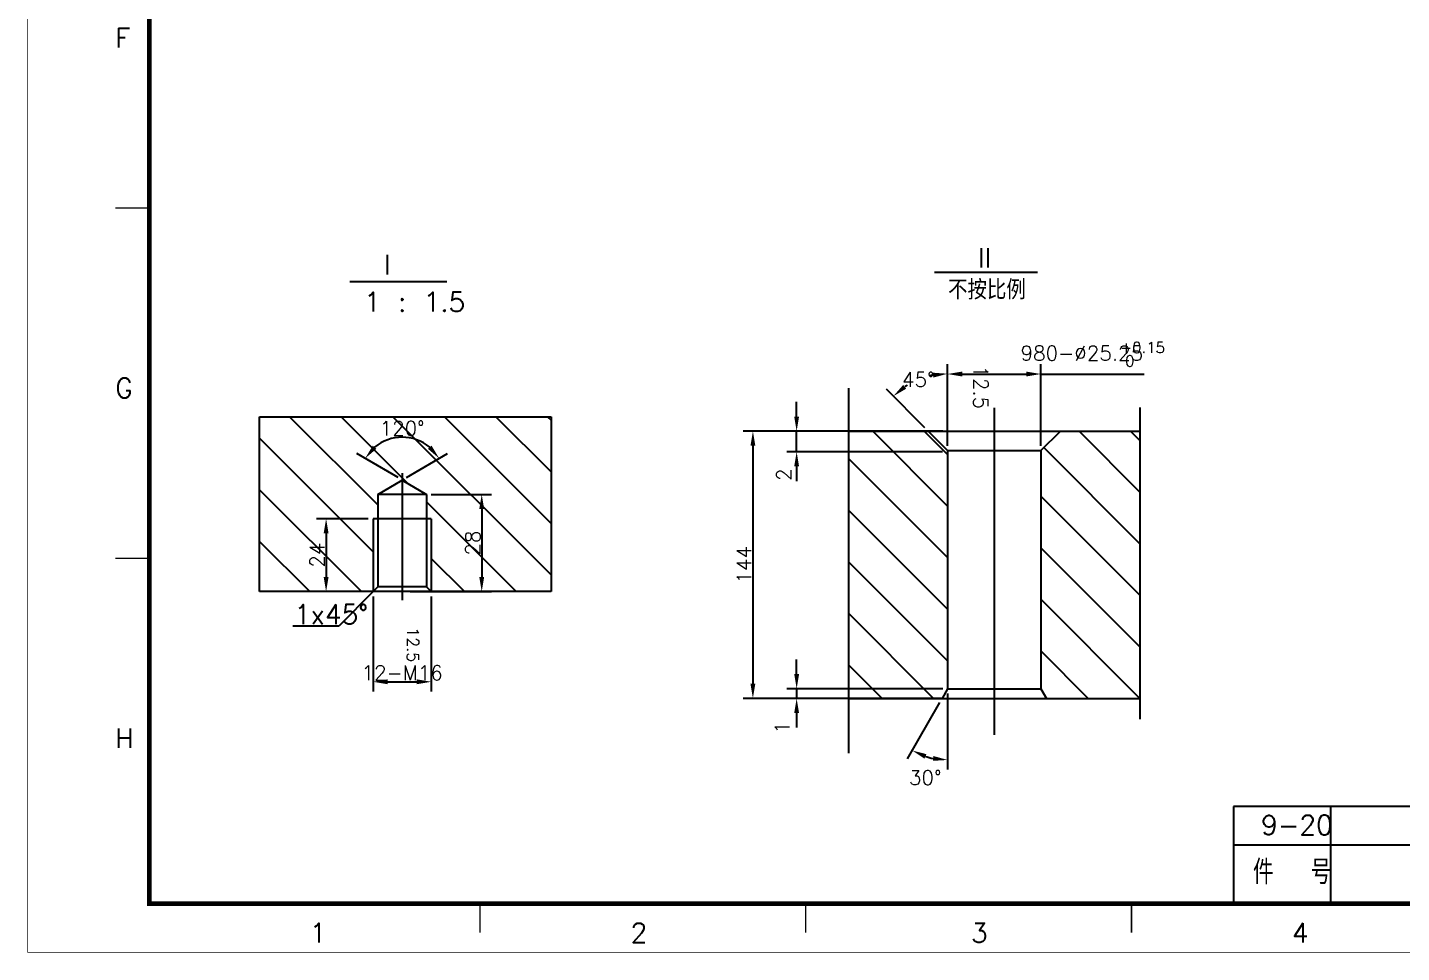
# Model space of a CAD drawing. Extents: x 49444 to 186345, y 41039 to 59803.
# Drawn here: x 123235 to 127474, y 47986 to 50838 of the extents above; entities that cross this region are included whole.
import ezdxf
from ezdxf.enums import TextEntityAlignment as Align

# ---------------------------------------------------------------- set-up
doc = ezdxf.new("R2010")
doc.units = 0
doc.header["$LTSCALE"] = 60
doc.header["$MEASUREMENT"] = 0
doc.header["$PDMODE"] = 3
doc.header["$PDSIZE"] = 0.001
doc.layers.get('0').update_dxf_attribs({"linetype": 'CONTINUOUS'})
doc.layers.get('DEFPOINTS').update_dxf_attribs({"linetype": 'CONTINUOUS'})
doc.styles.get("Standard").update_dxf_attribs({"font": 'txt.shx', "bigfont": 'hztxt.shx'})
doc.dimstyles.get("Standard").update_dxf_attribs({"dimtxt": 0.18, "dimasz": 0.18, "dimexe": 0.18, "dimexo": 0.0625, "dimgap": 0.09, "dimtad": 0, "dimtih": 1, "dimtoh": 1, "dimdec": 4, "dimzin": 0, "dimdsep": 46, "dimtxsty": 'Standard', "dimcen": 0.09, "dimadec": 0, "dimazin": 0, "dimtfac": 1, "dimtdec": 4, "dimtofl": 0, "dimtmove": 0, "dimatfit": 3, "dimfxl": 0, "dimtolj": 1, "dimtzin": 0, "dimarcsym": 0})
doc.dimstyles.new('STANDARD$0', dxfattribs={"dimtxt": 3, "dimasz": 3, "dimexe": 2, "dimexo": 1, "dimgap": 0.5, "dimtad": 1, "dimdec": 0, "dimzin": 0, "dimdsep": 46, "dimtxsty": 'Standard', "dimcen": 1, "dimclrd": 256, "dimclre": 256, "dimclrt": 256, "dimadec": 0, "dimazin": 0, "dimtfac": 1.5, "dimtdec": 3, "dimtix": 1, "dimtmove": 0, "dimatfit": 2, "dimfxl": 0, "dimtolj": 1, "dimarcsym": 0})

# ---------------------------------------------------------------- blocks, each defined once
blk = doc.blocks.new('*X17')
at = {"color": 0}
for p, q in [((2510.8, 341.75), (2543.34, 374.29)), ((2510.8, 352.35), (2532.74, 374.29)), ((2510.8, 362.96), (2522.13, 374.29)), ((2510.8, 373.57), (2511.52, 374.29)), ((2528.32, 348.66), (2546.76, 367.1)), ((2539.93, 349.66), (2546.76, 356.5)), ((2510.8, 331.14), (2524.57, 344.92)), ((2510.8, 320.53), (2528.94, 338.67)), ((2515.22, 314.35), (2538.55, 337.68)), ((2525.83, 314.35), (2546.76, 335.28)), ((2536.44, 314.35), (2546.76, 324.68))]:
    blk.add_line(p, q, dxfattribs=at)
blk = doc.blocks.new('*X16')
at = {"color": 0}
for p, q in [((2538.97, 518.41), (2551.5, 530.94)), ((2538.97, 529.02), (2540.89, 530.94)), ((2542.35, 511.18), (2562.1, 530.94)), ((2552.33, 510.56), (2572.71, 530.94)), ((2562.94, 510.56), (2583.32, 530.94)), ((2573.54, 510.56), (2593.91, 530.93)), ((2584.15, 510.56), (2593.91, 520.32)), ((2538.97, 475.98), (2554.36, 491.38)), ((2538.97, 486.59), (2543.75, 491.38)), ((2544.59, 471), (2564.97, 491.38)), ((2555.19, 471), (2575.57, 491.38)), ((2565.8, 471), (2586.18, 491.38)), ((2576.41, 471), (2593.91, 488.5)), ((2587.01, 471), (2593.91, 477.9))]:
    blk.add_line(p, q, dxfattribs=at)
blk = doc.blocks.new('*D206')
at = {"lineweight": -2}
for p, q in [((125752.9, 49593.4), (125443, 49593.4)), ((125473, 49548.4), (125473, 48814.2)), ((126043.6, 48769.2), (125443, 48769.2))]:
    blk.add_line(p, q, dxfattribs=at)
for points in [[(125465.5, 49548.4), (125480.5, 49548.4), (125473, 49593.4)], [(125465.5, 48814.2), (125480.5, 48814.2), (125473, 48769.2)]]:
    blk.add_solid(points)
at = {"layer": 'DEFPOINTS', "color": 0}
for p in [(125767.9, 49593.4), (125473, 48769.2), (126058.6, 48769.2)]:
    blk.add_point(p, dxfattribs=at)
at = {"insert": (125445.6, 49181.3), "char_height": 45, "attachment_point": 5, "rotation": 90}
blk.add_mtext('\\A1;144', dxfattribs=at)
blk = doc.blocks.new('*D205')
at = {"lineweight": -2}
for p, q in [((125608, 48844.2), (125608, 48889.2)), ((126058.6, 48799.2), (125578, 48799.2)), ((125608, 48799.2), (125608, 48769.2)), ((126058.6, 48769.2), (125578, 48769.2)), ((125608, 48724.2), (125608, 48679.2))]:
    blk.add_line(p, q, dxfattribs=at)
for points in [[(125600.5, 48844.2), (125615.5, 48844.2), (125608, 48799.2)], [(125600.5, 48724.2), (125615.5, 48724.2), (125608, 48769.2)]]:
    blk.add_solid(points)
at = {"layer": 'DEFPOINTS', "color": 0}
for p in [(126073.6, 48799.2), (125608, 48769.2), (126073.6, 48769.2)]:
    blk.add_point(p, dxfattribs=at)
at = {"insert": (125563.2, 48679.2), "char_height": 45, "attachment_point": 5, "rotation": 90}
blk.add_mtext('\\A1;1', dxfattribs=at)
blk = doc.blocks.new('*D207')
at = {"lineweight": -2}
for p, q in [((125608, 49638.4), (125608, 49683.4)), ((126058.6, 49593.4), (125578, 49593.4)), ((125608, 49529.7), (125608, 49593.4)), ((126058.3, 49529.7), (125578, 49529.7)), ((125608, 49484.7), (125608, 49439.7))]:
    blk.add_line(p, q, dxfattribs=at)
for points in [[(125600.5, 49638.4), (125615.5, 49638.4), (125608, 49593.4)], [(125600.5, 49484.7), (125615.5, 49484.7), (125608, 49529.7)]]:
    blk.add_solid(points)
at = {"layer": 'DEFPOINTS', "color": 0}
for p in [(125608, 49593.4), (126073.6, 49593.4), (126073.3, 49529.7)]:
    blk.add_point(p, dxfattribs=at)
at = {"insert": (125568.7, 49459.2), "char_height": 45, "attachment_point": 5, "rotation": 90}
blk.add_mtext('\\A1;2', dxfattribs=at)
blk = doc.blocks.new('*D204')
at = {"color": 0, "lineweight": -2}
for p, q in [((126073.6, 49548.5), (126073.6, 49800.5)), ((126003.5, 49604), (125885.4, 49722.9))]:
    blk.add_line(p, q, dxfattribs=at)
for start, end in [(100.8948, 103.5822), (121.8398, 123.9204)]:
    blk.add_arc((126073.6, 49533.5), 237, start, end, dxfattribs=at)
at = {"color": 0}
for points in [[(126028.1, 49773.7), (126029.5, 49758.7), (126073.6, 49770.5)], [(125946.1, 49724.3), (125936.6, 49735.9), (125906.6, 49701.6)]]:
    blk.add_solid(points, dxfattribs=at)
at = {"layer": 'DEFPOINTS', "color": 0}
for p in [(126012.5, 49762.5), (126014.1, 49593.4), (126073.6, 49533.5), (126073.6, 49533.5), (126073.6, 48799.2)]:
    blk.add_point(p, dxfattribs=at)
at = {"color": 0, "insert": (125983.3, 49752.6), "char_height": 45, "attachment_point": 5}
blk.add_mtext('\\A1;45%%D', dxfattribs=at)
blk = doc.blocks.new('*D203')
at = {"color": 0, "lineweight": -2}
for p, q in [((126048.9, 48756.2), (125949.3, 48582.7)), ((126073.6, 48784.2), (126073.6, 48549.5))]:
    blk.add_line(p, q, dxfattribs=at)
blk.add_arc((126073.6, 48799.2), 219.7, 251.8876, 258.2413, dxfattribs=at)
at = {"color": 0}
for points in [[(126002.3, 48583.6), (126008.4, 48597.3), (125964.2, 48608.7)], [(126029.6, 48591.6), (126028.1, 48576.7), (126073.6, 48579.5)]]:
    blk.add_solid(points, dxfattribs=at)
at = {"layer": 'DEFPOINTS', "color": 0}
for p in [(126073.6, 49533.5), (126073.6, 48799.2), (126073.6, 48799.2), (126056.4, 48769.2), (125998.8, 48592.7)]:
    blk.add_point(p, dxfattribs=at)
at = {"color": 0, "insert": (126004.7, 48524.8), "char_height": 45, "attachment_point": 5}
blk.add_mtext('\\A1;30°', dxfattribs=at)
blk = doc.blocks.new('*D210')
at = {"lineweight": -2}
for p, q in [((124286.2, 49323.4), (124126.4, 49323.4)), ((124156.4, 49278.4), (124156.4, 49143.6)), ((124141.4, 49098.6), (124126.4, 49098.6))]:
    blk.add_line(p, q, dxfattribs=at)
for points in [[(124148.9, 49278.4), (124163.9, 49278.4), (124156.4, 49323.4)], [(124148.9, 49143.6), (124163.9, 49143.6), (124156.4, 49098.6)]]:
    blk.add_solid(points)
at = {"layer": 'DEFPOINTS', "color": 0}
for p in [(124301.2, 49323.4), (124156.4, 49098.6), (124156.4, 49098.6)]:
    blk.add_point(p, dxfattribs=at)
at = {"insert": (124129.1, 49211), "char_height": 45, "attachment_point": 5, "rotation": 90}
blk.add_mtext('\\A1;24', dxfattribs=at)
blk = doc.blocks.new('*D202')
at = {"lineweight": -2}
for p, q in [((124301.2, 49083.6), (124301.2, 48790.6)), ((124481, 49083.6), (124481, 48790.6)), ((124346.2, 48820.6), (124436, 48820.6))]:
    blk.add_line(p, q, dxfattribs=at)
for points in [[(124346.2, 48828.1), (124346.2, 48813.1), (124301.2, 48820.6)], [(124436, 48828.1), (124436, 48813.1), (124481, 48820.6)]]:
    blk.add_solid(points)
at = {"layer": 'DEFPOINTS', "color": 0}
for p in [(124301.2, 49098.6), (124481, 49098.6), (124481, 48820.6)]:
    blk.add_point(p, dxfattribs=at)
at = {"insert": (124391.1, 48848), "char_height": 45, "attachment_point": 5}
blk.add_mtext('\\A1;12-M16', dxfattribs=at)
blk = doc.blocks.new('*D209')
at = {"color": 0, "lineweight": -2}
for p, q in [((124378.2, 49450), (124251.2, 49524.8)), ((124404, 49450), (124531, 49524.8))]:
    blk.add_line(p, q, dxfattribs=at)
blk.add_arc((124391.1, 49442.4), 132.4, 50.069, 129.931, dxfattribs=at)
at = {"color": 0}
for points in [[(124311.8, 49539.1), (124300.4, 49548.8), (124277, 49509.6)], [(124481.8, 49548.8), (124470.3, 49539.1), (124505.1, 49509.6)]]:
    blk.add_solid(points, dxfattribs=at)
at = {"layer": 'DEFPOINTS', "color": 0}
for p in [(124436, 49566.9), (124391.1, 49442.4), (124391.1, 49442.4), (124316.2, 49398.3), (124466, 49398.3)]:
    blk.add_point(p, dxfattribs=at)
at = {"color": 0, "insert": (124391.1, 49602.2), "char_height": 45, "attachment_point": 5}
blk.add_mtext('\\A1;120%%D', dxfattribs=at)
blk = doc.blocks.new('*D208')
at = {"lineweight": -2}
for p, q in [((124481, 49398.3), (124666.5, 49398.3)), ((124636.5, 49353.3), (124636.5, 49143.6)), ((124415.9, 49098.6), (124666.5, 49098.6))]:
    blk.add_line(p, q, dxfattribs=at)
for points in [[(124629, 49353.3), (124644, 49353.3), (124636.5, 49398.3)], [(124629, 49143.6), (124644, 49143.6), (124636.5, 49098.6)]]:
    blk.add_solid(points)
at = {"layer": 'DEFPOINTS', "color": 0}
for p in [(124466, 49398.3), (124400.9, 49098.6), (124636.5, 49098.6)]:
    blk.add_point(p, dxfattribs=at)
at = {"insert": (124609.1, 49248.4), "char_height": 45, "attachment_point": 5, "rotation": 90}
blk.add_mtext('\\A1;28', dxfattribs=at)

msp = doc.modelspace()

# ---------------------------------------------------------------- linework, layer by layer
for p, q in [((126033.581173, 50083.374473), (126351.404645, 50083.374473)), ((124229.228552, 50054.440233), (124528.928552, 50054.440233)), ((126361.339808, 49769.625925), (126680.072362, 49769.625925)), ((123951.334343, 49638.047073), (124850.434343, 49638.047073)), ((123951.334343, 49098.58707), (123951.334343, 49638.047073)), ((124850.434343, 49638.047073), (124850.434334, 49098.58707)), ((124391.081757, 49463.577166), (124391.081757, 49071.976479)), ((124301.171757, 49323.362073), (124301.171757, 49098.587073)), ((124480.991757, 49323.362073), (124480.991757, 49098.587073)), ((124301.171757, 49098.587073), (124196.897976, 48992.62447)), ((124053.851509, 48992.62447), (124196.897976, 48992.62447))]:
    msp.add_line(p, q)
at = {"linetype": 'ByBlock'}
for p, q in [((126073.627808, 49548.467347), (126073.627808, 49799.625925)), ((126118.627808, 49769.625925), (126316.339808, 49769.625925)), ((126361.339808, 49548.467347), (126361.339808, 49799.625925))]:
    msp.add_line(p, q, dxfattribs=at)
at = {"const_width": 1.5}
msp.add_lwpolyline([(123235.932515, 47986.378892), (135850.932515, 47986.378892), (135850.932515, 56896.378892), (123235.932515, 56896.378892), (123235.932515, 47986.378892, 1.9635677679)], format="xyb", dxfattribs=at)
for points, const_width in [([(123610.932515, 48136.378892), (135700.932515, 48136.378892), (135700.932515, 56746.378892), (123610.932515, 56746.378892), (123610.932515, 48136.378892)], 15), ([(123610.932515, 50281.378892), (123505.932515, 50281.378892)], 4.5), ([(123610.932515, 49201.378892), (123505.932515, 49201.378892)], 4.5), ([(124630.932515, 48046.378892), (124630.932515, 48136.378892)], 4.5), ([(125635.932515, 48046.378892), (125635.932515, 48136.378892)], 4.5), ([(126640.932515, 48046.378892), (126640.932515, 48136.378892)], 4.5)]:
    msp.add_lwpolyline(points, dxfattribs=dict(const_width=const_width))
for points in [[(125767.9338, 49725.848353), (125767.9338, 48600.100558)], [(126217.4838, 49665.189225), (126217.4838, 48656.936213)], [(126667.0338, 49665.934594), (126667.0338, 48704.937664)], [(125767.933796, 49593.40736), (126667.033796, 49593.40736)], [(126073.627796, 49533.46736), (126014.073281, 49593.40736)], [(126361.339796, 49533.46736), (126422.072171, 49593.40736)], [(126073.627796, 49533.46736), (126361.339796, 49533.46736)], [(126073.627796, 49533.46736), (126073.627796, 48799.20236)], [(126361.339796, 49533.46736), (126361.339796, 48799.20236)], [(124316.156744, 49398.28707), (124391.081744, 49442.41716)], [(124391.081744, 49442.41716), (124466.006744, 49398.28707)], [(124316.156744, 49398.28707), (124316.156744, 49113.57207)], [(124466.006744, 49398.28707), (124316.156744, 49398.28707)], [(124466.006744, 49398.28707), (124466.006744, 49113.57207)], [(124480.991759, 49323.36207), (124301.171759, 49323.36207)], [(124850.434334, 49098.58707), (123951.334334, 49098.58707)], [(124316.156744, 49113.57207), (124301.171744, 49098.58707)], [(124466.006744, 49113.57207), (124316.156744, 49113.57207)], [(124466.006744, 49113.57207), (124480.991744, 49098.58707)], [(126073.627796, 48799.20236), (126056.414381, 48769.23236)], [(126073.627796, 48799.20236), (126361.339796, 48799.20236)], [(126361.339796, 48799.20236), (126378.705821, 48769.23236)], [(125767.933796, 48769.23236), (126667.033796, 48769.23236)], [(129655.932515, 48436.378892), (126955.932515, 48436.378892)], [(129655.932515, 48316.378892), (126955.932515, 48316.378892)]]:
    msp.add_lwpolyline(points)
at = {"color": 7}
for points in [[(126955.932515, 48436.378892), (126955.932515, 48136.378892)], [(127255.932515, 48136.378892), (127255.932515, 48436.378892)]]:
    msp.add_lwpolyline(points, dxfattribs=at)
at = {"color": 0, "linetype": 'ByBlock'}
for p in [(126361.339808, 49769.625925), (126073.627808, 49533.467347), (126361.339808, 49533.467347)]:
    msp.add_point(p, dxfattribs=at)
at = {"linetype": 'ByBlock'}
for points in [[(126118.627808, 49777.125925), (126118.627808, 49762.125925), (126073.627808, 49769.625925)], [(126316.339808, 49777.125925), (126316.339808, 49762.125925), (126361.339808, 49769.625925)]]:
    msp.add_solid(points, dxfattribs=at)

# ---------------------------------------------------------------- block references
at = {"xscale": 15, "yscale": 15, "zscale": 15, "rotation": 270}
for name, p in [('*X17', (119236.042019, 87299.996655)), ('*X16', (118702.969796, 87677.915825))]:
    msp.add_blockref(name, p, dxfattribs=at)

# ---------------------------------------------------------------- texts
for s, height, p in [('F', 60, (123505.932515, 50776.378892)), ('II', 59.94, (126166.469799, 50098.279375)), ('I', 59.94, (124334.511974, 50076.83039)), ('不按比例  ', 59.94, (126075.166858, 49999.59997)), ('1 : 1.5', 59.94, (124273.401968, 49962.071292)), ('+0.15', 33.71625, (126605.384199, 49834.48002)), ('0', 33.71625, (126621.287003, 49792.959883)), ('G', 60, (123505.932515, 49696.378892)), ('1x45%%d', 59.94, (124057.867624, 48998.601024)), ('H', 60, (123505.932515, 48616.378892)), ('9-20', 60, (127040.840947, 48348.91016)), ('1', 60, (124105.932515, 48016.378892)), ('2', 60, (125095.932515, 48016.378892)), ('3', 60, (126145.932515, 48016.378892)), ('4', 60, (127135.932515, 48016.378892))]:
    msp.add_text(s, height=height).set_placement(p)
at = {"linetype": 'ByBlock'}
msp.add_text('980-%%C25.25', height=45, dxfattribs=at).set_placement((126487.792567, 49833.690355), align=Align.MIDDLE)
msp.add_text('12.5', height=45, rotation=270).set_placement((126153.539159, 49661.319393), align=Align.RIGHT)
msp.add_text('12.5', height=35.964, rotation=270).set_placement((124442.052317, 48988.757319), align=Align.TOP_LEFT)
at = {"width": 0.85}
msp.add_text('件  号', height=75, dxfattribs=at).set_placement((127015.932518, 48196.378893))

# ---------------------------------------------------------------- dimensions: what is measured, and where the dimension line sits
for base, line1, line2, text, picture, middle in [((126012.530677, 49762.46963), ((126073.627808, 49533.467347), (126073.627808, 48799.202347)), ((126073.627808, 49533.467347), (126014.073281, 49593.407347)), '45%%D', '*D204', (125983.280369, 49752.584314)), ((124435.99863, 49566.945909), ((124391.081757, 49442.417163), (124466.006757, 49398.287073)), ((124316.156757, 49398.287073), (124391.081757, 49442.417163)), '120%%D', '*D209', (124391.081757, 49602.173937))]:
    dim = msp.add_angular_dim_2l(base=base, line1=line1, line2=line2, text=text, dimstyle='Standard', override={"dimscale": 15, "dimtxt": 3, "dimasz": 3, "dimexe": 2, "dimexo": 1, "dimgap": 0.1, "dimtad": 1, "dimdec": 2, "dimcen": 3, "dimtdec": 2, "dimtofl": 1, "dimtmove": 2})
    dim.commit()
    dim.dimension.update_dxf_attribs({"geometry": picture, "text_midpoint": middle})
for base, p1, p2, text, picture, middle in [((125608.04571, 49593.407357), (126073.338436, 49529.733252), (126073.627808, 49593.407357), '2', '*D207', (125568.672577, 49459.167184)), ((125608.04571, 48769.232357), (126073.6278, 48799.202357), (126073.627808, 48769.232357), '1', '*D205', (125563.171203, 48679.232357))]:
    dim = msp.add_linear_dim(base=base, p1=p1, p2=p2, angle=90, text=text, dimstyle='STANDARD$0', override={"dimscale": 15, "dimgap": 0.1, "dimdec": 2, "dimcen": 3, "dimtdec": 2, "dimtmove": 2, "dimatfit": 3})
    dim.commit()
    dim.dimension.update_dxf_attribs({"geometry": picture, "text_midpoint": middle, "dimtype": 160})
for base, p1, p2, text, picture, middle in [((125472.956904, 48769.232357), (125767.9338, 49593.407357), (126058.642808, 48769.232357), '144', '*D206', (125445.581904, 49181.319857)), ((124636.508433, 49098.587073), (124466.006757, 49398.287073), (124400.884343, 49098.587073), '28', '*D208', (124609.133433, 49248.437073)), ((124156.442964, 49098.587073), (124301.171757, 49323.362073), (124156.442964, 49098.587073), '24', '*D210', (124129.067964, 49210.974573))]:
    dim = msp.add_linear_dim(base=base, p1=p1, p2=p2, angle=270, text=text, dimstyle='STANDARD$0', override={"dimscale": 15, "dimgap": 0.1, "dimdec": 2, "dimcen": 3, "dimtdec": 2, "dimtmove": 2, "dimatfit": 3})
    dim.commit()
    dim.dimension.update_dxf_attribs({"geometry": picture, "text_midpoint": middle})
dim = msp.add_angular_dim_2l(base=(125998.811725, 48592.683922), line1=((126073.627808, 49533.467347), (126073.627808, 48799.202347)), line2=((126073.627808, 48799.202347), (126056.414376, 48769.232347)), dimstyle='Standard', override={"dimscale": 15, "dimtxt": 3, "dimasz": 3, "dimexe": 2, "dimexo": 1, "dimgap": 0.1, "dimtad": 1, "dimdec": 2, "dimcen": 3, "dimtdec": 2, "dimtofl": 1, "dimtmove": 2})
dim.commit()
dim.dimension.update_dxf_attribs({"geometry": '*D203', "text_midpoint": (126004.672933, 48524.77392), "dimtype": 162})
dim = msp.add_linear_dim(base=(124480.991757, 48820.642161), p1=(124301.171757, 49098.587073), p2=(124480.991757, 49098.587073), text='12-M16', dimstyle='STANDARD$0', override={"dimscale": 15, "dimgap": 0.1, "dimdec": 2, "dimcen": 3, "dimtdec": 2, "dimtmove": 2, "dimatfit": 3})
dim.commit()
dim.dimension.update_dxf_attribs({"geometry": '*D202', "text_midpoint": (124391.081757, 48848.017161)})

doc.saveas('drawing.dxf')
